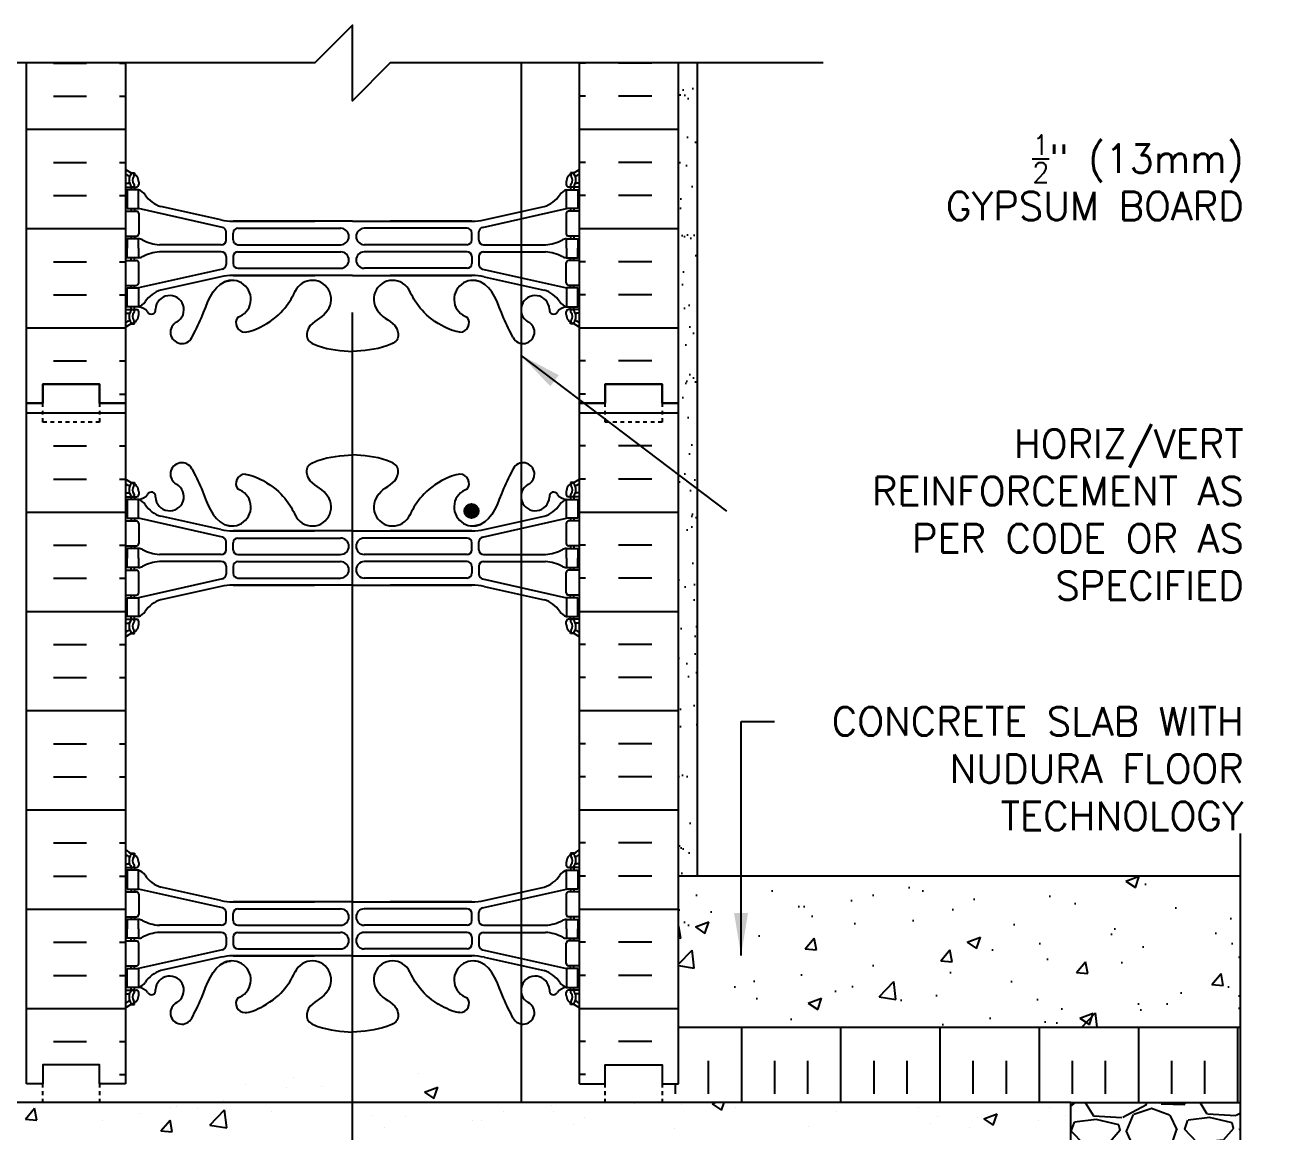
# Model space of a CAD drawing. Header units: inches. Extents: x -50.4 to 3.7, y 129.4 to 182.3.
# Drawn here: x -29.45 to 3.68, y 152.99 to 182.27 of the extents above; entities that cross this region are included whole.
import ezdxf

# ---------------------------------------------------------------- set-up
doc = ezdxf.new("R2010")
doc.units = ezdxf.units.IN
doc.header["$LTSCALE"] = 0.5
doc.header["$MEASUREMENT"] = 0
doc.linetypes.add('DASHED2', pattern=[0.375, 0.25, -0.125])
for name, color, linetype in [('HATCH', 12, 'Continuous'), ('line25', 2, 'Continuous'), ('LINE3', 3, 'Continuous'), ('LINE50', 5, 'Continuous'), ('LINE9', 9, 'Continuous'), ('TEXT', 4, 'Continuous'), ('Web_Edge', 9, 'Continuous')]:
    doc.layers.add(name, color=color, linetype=linetype)
doc.styles.add('DIM', font='romans.shx', dxfattribs={"width": 0.7})
doc.styles.add('ROMANS', font='romans')
doc.dimstyles.new('ext', dxfattribs={"dimscale": 12, "dimtxt": 0.09375, "dimasz": 0.09375, "dimexe": 0.09375, "dimexo": 0.0625, "dimgap": 0.0625, "dimtad": 0, "dimjust": 1, "dimdec": 1, "dimzin": 3, "dimdsep": 46, "dimlunit": 4, "dimtxsty": 'DIM', "dimcen": 0.09, "dimdle": 0.09375, "dimclrt": 4, "dimadec": 0, "dimazin": 0, "dimtfac": 1, "dimtdec": 1, "dimtmove": 2, "dimatfit": 3, "dimfxl": 1, "dimfrac": 2, "dimtolj": 1, "dimtzin": 0, "dimarcsym": 0})
doc.dimstyles.new('ext_12', dxfattribs={"dimscale": 12, "dimtxt": 0.09375, "dimasz": 0.09375, "dimexe": 0.09375, "dimexo": 0.0625, "dimgap": 0.0625, "dimtad": 1, "dimdec": 1, "dimzin": 3, "dimdsep": 46, "dimlunit": 4, "dimtxsty": 'DIM', "dimcen": 0.09, "dimdle": 0.09375, "dimclrt": 4, "dimadec": 0, "dimazin": 0, "dimtfac": 1, "dimtdec": 1, "dimtmove": 2, "dimatfit": 3, "dimfxl": 1, "dimfrac": 2, "dimtolj": 1, "dimtzin": 0, "dimarcsym": 0})

# ---------------------------------------------------------------- blocks, each defined once
blk = doc.blocks.new('12-inch Hinge Pin Web')
at = {"layer": 'Web_Edge'}
for p, q in [((349.969, 208.905), (350.059, 208.905)), ((350.059, 208.905), (350.059, 208.863)), ((361.677, 208.905), (361.587, 208.905)), ((361.587, 208.905), (361.587, 208.863)), ((349.823, 208.626), (349.901, 208.626)), ((349.823, 208.526), (350.107, 208.526)), ((349.969, 208.526), (349.969, 208.456)), ((350.059, 208.526), (350.059, 208.456)), ((350.169, 208.656), (350.169, 208.588)), ((361.477, 208.656), (361.477, 208.588)), ((361.823, 208.526), (361.54, 208.526)), ((361.587, 208.526), (361.587, 208.456)), ((361.677, 208.526), (361.677, 208.456)), ((361.823, 208.626), (361.746, 208.626)), ((349.823, 207.886), (350.107, 207.886)), ((349.969, 207.956), (349.969, 207.886)), ((350.059, 207.956), (350.059, 207.886)), ((352.382, 207.459), (350.164, 207.956)), ((350.169, 207.823), (350.169, 207.288)), ((352.339, 207.658), (350.758, 208.011)), ((359.265, 207.459), (361.482, 207.956)), ((359.308, 207.658), (360.889, 208.011)), ((361.477, 207.823), (361.477, 207.288)), ((361.823, 207.886), (361.54, 207.886)), ((361.587, 207.956), (361.587, 207.886)), ((361.677, 207.956), (361.677, 207.886)), ((352.666, 207.622), (354.823, 207.622)), ((355.823, 207.622), (352.666, 207.622)), ((352.792, 207.435), (355.511, 207.435)), ((355.823, 207.622), (358.981, 207.622)), ((358.855, 207.435), (356.135, 207.435)), ((358.981, 207.622), (356.823, 207.622)), ((349.823, 207.226), (350.107, 207.226)), ((349.969, 207.226), (349.969, 207.156)), ((350.059, 207.226), (350.059, 207.156)), ((352.48, 207.125), (352.48, 207.337)), ((352.667, 207.126), (352.667, 207.31)), ((358.98, 207.126), (358.98, 207.31)), ((359.167, 207.125), (359.167, 207.337)), ((361.823, 207.226), (361.54, 207.226)), ((361.587, 207.226), (361.587, 207.156)), ((361.677, 207.226), (361.677, 207.156)), ((352.355, 207), (350.717, 207)), ((352.355, 206.812), (350.717, 206.812)), ((352.792, 207.001), (355.511, 207.001)), ((352.792, 206.811), (355.511, 206.811)), ((358.855, 207.001), (356.135, 207.001)), ((358.855, 206.811), (356.135, 206.811)), ((359.292, 207), (360.93, 207)), ((359.292, 206.812), (360.93, 206.812)), ((349.823, 206.586), (350.107, 206.586)), ((349.969, 206.586), (349.969, 206.656)), ((350.059, 206.586), (350.059, 206.656)), ((350.169, 205.988), (350.169, 206.523)), ((352.48, 206.687), (352.48, 206.475)), ((352.667, 206.686), (352.667, 206.502)), ((358.98, 206.686), (358.98, 206.502)), ((359.167, 206.687), (359.167, 206.475)), ((361.477, 205.988), (361.477, 206.523)), ((361.823, 206.586), (361.54, 206.586)), ((361.587, 206.586), (361.587, 206.656)), ((361.677, 206.586), (361.677, 206.656)), ((352.382, 206.353), (350.164, 205.856)), ((352.339, 206.154), (350.758, 205.801)), ((352.666, 206.19), (354.823, 206.19)), ((355.823, 206.19), (352.666, 206.19)), ((352.792, 206.377), (355.511, 206.377)), ((355.823, 206.19), (358.981, 206.19)), ((358.855, 206.377), (356.135, 206.377)), ((358.981, 206.19), (356.823, 206.19)), ((359.265, 206.353), (361.482, 205.856)), ((359.308, 206.154), (360.889, 205.801)), ((349.823, 205.926), (350.107, 205.926)), ((349.969, 205.856), (349.969, 205.926)), ((350.059, 205.856), (350.059, 205.926)), ((361.823, 205.926), (361.54, 205.926)), ((361.587, 205.856), (361.587, 205.926)), ((361.677, 205.856), (361.677, 205.926)), ((349.823, 205.286), (350.107, 205.286)), ((349.823, 205.186), (349.901, 205.186)), ((349.969, 205.286), (349.969, 205.356)), ((350.059, 205.286), (350.059, 205.356)), ((350.169, 205.156), (350.169, 205.223)), ((361.477, 205.156), (361.477, 205.223)), ((361.823, 205.286), (361.54, 205.286)), ((361.587, 205.286), (361.587, 205.356)), ((361.677, 205.286), (361.677, 205.356)), ((361.823, 205.186), (361.746, 205.186)), ((349.969, 204.907), (350.059, 204.907)), ((350.059, 204.907), (350.059, 204.949)), ((361.587, 204.907), (361.587, 204.949)), ((361.677, 204.907), (361.587, 204.907)), ((349.969, 199.097), (350.059, 199.097)), ((350.059, 199.097), (350.059, 199.055)), ((350.169, 198.848), (350.169, 198.781)), ((361.477, 198.848), (361.477, 198.781)), ((361.677, 199.097), (361.587, 199.097)), ((361.587, 199.097), (361.587, 199.055)), ((349.823, 198.818), (349.901, 198.818)), ((349.823, 198.718), (350.107, 198.718)), ((349.969, 198.718), (349.969, 198.648)), ((350.059, 198.718), (350.059, 198.648)), ((361.823, 198.718), (361.54, 198.718)), ((361.587, 198.718), (361.587, 198.648)), ((361.677, 198.718), (361.677, 198.648)), ((361.823, 198.818), (361.746, 198.818)), ((352.339, 197.85), (350.758, 198.203)), ((359.308, 197.85), (360.889, 198.203)), ((349.823, 198.078), (350.107, 198.078)), ((349.969, 198.148), (349.969, 198.078)), ((350.059, 198.148), (350.059, 198.078)), ((352.382, 197.652), (350.164, 198.148)), ((350.169, 198.016), (350.169, 197.481)), ((359.265, 197.652), (361.482, 198.148)), ((361.477, 198.016), (361.477, 197.481)), ((361.823, 198.078), (361.54, 198.078)), ((361.587, 198.148), (361.587, 198.078)), ((361.677, 198.148), (361.677, 198.078)), ((352.48, 197.317), (352.48, 197.53)), ((352.666, 197.814), (354.823, 197.814)), ((355.823, 197.814), (352.666, 197.814)), ((352.667, 197.318), (352.667, 197.502)), ((352.792, 197.627), (355.511, 197.627)), ((355.823, 197.814), (358.981, 197.814)), ((358.855, 197.627), (356.135, 197.627)), ((358.981, 197.814), (356.823, 197.814)), ((358.98, 197.318), (358.98, 197.502)), ((359.167, 197.317), (359.167, 197.53)), ((349.823, 197.418), (350.107, 197.418)), ((349.969, 197.418), (349.969, 197.348)), ((350.059, 197.418), (350.059, 197.348)), ((352.355, 197.192), (350.717, 197.192)), ((352.792, 197.193), (355.511, 197.193)), ((358.855, 197.193), (356.135, 197.193)), ((359.292, 197.192), (360.93, 197.192)), ((361.823, 197.418), (361.54, 197.418)), ((361.587, 197.418), (361.587, 197.348)), ((361.677, 197.418), (361.677, 197.348)), ((349.969, 196.778), (349.969, 196.848)), ((350.059, 196.778), (350.059, 196.848)), ((352.355, 197.004), (350.717, 197.004)), ((352.48, 196.879), (352.48, 196.667)), ((352.667, 196.878), (352.667, 196.694)), ((352.792, 197.003), (355.511, 197.003)), ((358.855, 197.003), (356.135, 197.003)), ((358.98, 196.878), (358.98, 196.694)), ((359.167, 196.879), (359.167, 196.667)), ((359.292, 197.004), (360.93, 197.004)), ((361.587, 196.778), (361.587, 196.848)), ((361.677, 196.778), (361.677, 196.848)), ((349.823, 196.778), (350.107, 196.778)), ((352.382, 196.545), (350.164, 196.048)), ((350.169, 196.181), (350.169, 196.716)), ((352.792, 196.569), (355.511, 196.569)), ((358.855, 196.569), (356.135, 196.569)), ((359.265, 196.545), (361.482, 196.048)), ((361.477, 196.181), (361.477, 196.716)), ((361.823, 196.778), (361.54, 196.778)), ((352.339, 196.347), (350.758, 195.994)), ((352.666, 196.383), (354.823, 196.383)), ((355.823, 196.383), (352.666, 196.383)), ((355.823, 196.383), (358.981, 196.383)), ((358.981, 196.383), (356.823, 196.383)), ((359.308, 196.347), (360.889, 195.994)), ((349.823, 196.118), (350.107, 196.118)), ((349.969, 196.048), (349.969, 196.118)), ((350.059, 196.048), (350.059, 196.118)), ((361.823, 196.118), (361.54, 196.118)), ((361.587, 196.048), (361.587, 196.118)), ((361.677, 196.048), (361.677, 196.118)), ((349.969, 195.478), (349.969, 195.548)), ((350.059, 195.478), (350.059, 195.548)), ((361.587, 195.478), (361.587, 195.548)), ((361.677, 195.478), (361.677, 195.548)), ((349.823, 195.478), (350.107, 195.478)), ((349.823, 195.378), (349.901, 195.378)), ((350.169, 195.348), (350.169, 195.416)), ((361.477, 195.348), (361.477, 195.416)), ((361.823, 195.478), (361.54, 195.478)), ((361.823, 195.378), (361.746, 195.378)), ((349.969, 195.099), (350.059, 195.099)), ((350.059, 195.099), (350.059, 195.141)), ((361.587, 195.099), (361.587, 195.141)), ((361.677, 195.099), (361.587, 195.099))]:
    blk.add_line(p, q, dxfattribs=at)
for points in [[(349.864, 207.956), (350.164, 207.956), (350.164, 208.456), (349.864, 208.456)], [(361.782, 207.956), (361.482, 207.956), (361.482, 208.456), (361.782, 208.456)], [(349.864, 205.856), (350.164, 205.856), (350.164, 205.356), (349.864, 205.356)], [(361.782, 205.856), (361.482, 205.856), (361.482, 205.356), (361.782, 205.356)], [(349.864, 198.148), (350.164, 198.148), (350.164, 198.648), (349.864, 198.648)], [(361.782, 198.148), (361.482, 198.148), (361.482, 198.648), (361.782, 198.648)], [(349.864, 196.048), (350.164, 196.048), (350.164, 195.548), (349.864, 195.548)], [(361.782, 196.048), (361.482, 196.048), (361.482, 195.548), (361.782, 195.548)]]:
    blk.add_lwpolyline(points, close=True, dxfattribs=at)
for points in [[(350.164, 206.906), (350.164, 207.156), (349.864, 207.156), (349.864, 206.906)], [(361.482, 206.906), (361.482, 207.156), (361.782, 207.156), (361.782, 206.906)], [(350.164, 206.906), (350.164, 206.656), (349.864, 206.656), (349.864, 206.906)], [(361.482, 206.906), (361.482, 206.656), (361.782, 206.656), (361.782, 206.906)], [(350.164, 197.098), (350.164, 197.348), (349.864, 197.348), (349.864, 197.098)], [(361.482, 197.098), (361.482, 197.348), (361.782, 197.348), (361.782, 197.098)], [(350.164, 197.098), (350.164, 196.848), (349.864, 196.848), (349.864, 197.098)], [(361.482, 197.098), (361.482, 196.848), (361.782, 196.848), (361.782, 197.098)]]:
    blk.add_lwpolyline(points, dxfattribs=at)
for centre, radius, start, end in [((351.309, 209.126), 0.3, 27.597, 243.9425), ((360.337, 209.126), 0.3, 296.0575, 152.403), ((352.982, 208.879), 0.242, 90, 218.2327), ((358.665, 208.879), 0.242, 321.7673, 90), ((350.169, 209.363), 0.5, 226.2109, 250.5288), ((350.169, 209.363), 0.6, 234.7832, 245.0748), ((350.163, 208.71), 0.25, 140.1145, 222.4609), ((349.907, 208.8), 0.021, 343.464, 63.9957), ((350.005, 208.841), 0.045, 321.448, 139.1879), ((349.919, 208.656), 0.25, 0, 70.5288), ((350.163, 208.71), 0.16, 140.0001, 222.4609), ((350.989, 208.532), 0.375, 182.9237, 59.8675), ((360.657, 208.532), 0.375, 120.1325, 357.0763), ((361.727, 208.656), 0.25, 109.4712, 180), ((361.641, 208.841), 0.045, 40.8121, 218.552), ((361.484, 208.71), 0.16, 317.5391, 39.9999), ((361.477, 209.363), 0.5, 289.4712, 313.7891), ((361.484, 208.71), 0.25, 317.5391, 39.8855), ((361.74, 208.8), 0.021, 116.0043, 196.536), ((361.477, 209.363), 0.6, 294.9252, 305.2168), ((349.902, 208.646), 0.0196, 269.4032, 15.4901), ((350.012, 208.572), 0.045, 222.4609, 42.4609), ((350.107, 208.588), 0.0625, 270, 0), ((350.127, 208.805), 0.352, 276.1291, 321.5331), ((350.042, 208.113), 0.364, 34.9775, 70.3387), ((350.504, 208.537), 0.113, 347.8156, 154.0569), ((352.636, 208.254), 0.5, 246.2139, 71.7937), ((354.761, 208.254), 0.5, 204.819, 44.1875), ((356.886, 208.254), 0.5, 135.8125, 335.181), ((359.011, 208.254), 0.5, 108.2063, 293.7861), ((361.143, 208.537), 0.113, 25.9431, 192.1844), ((361.52, 208.805), 0.352, 218.4669, 263.8709), ((361.605, 208.113), 0.364, 109.6613, 145.0225), ((361.54, 208.588), 0.0625, 180, 270), ((361.635, 208.572), 0.045, 137.5391, 317.5391), ((361.745, 208.646), 0.0196, 164.5099, 270.5968), ((350.965, 208.725), 0.743, 212.7919, 253.8107), ((360.682, 208.725), 0.743, 286.1893, 327.2081), ((350.107, 207.823), 0.0625, 0, 90), ((361.54, 207.823), 0.0625, 90, 180), ((352.666, 209.122), 1.5, 257.4135, 270), ((352.355, 207.337), 0.125, 0, 77.3767), ((352.792, 207.31), 0.125, 90, 180), ((355.511, 207.218), 0.217, 270, 90), ((356.135, 207.218), 0.217, 90, 270), ((358.855, 207.31), 0.125, 0, 90), ((358.981, 209.122), 1.5, 270, 282.5865), ((359.292, 207.337), 0.125, 102.6233, 180), ((350.107, 207.288), 0.0625, 270, 0), ((350.16, 206.937), 0.219, 60.4937, 88.92), ((350.806, 208.167), 1.17, 242.6365, 265.6505), ((352.355, 207.125), 0.125, 270, 0), ((352.792, 207.126), 0.125, 180, 270), ((358.855, 207.126), 0.125, 270, 360), ((359.292, 207.125), 0.125, 180, 270), ((360.841, 208.167), 1.17, 274.3495, 297.3635), ((361.487, 206.937), 0.219, 91.08, 119.5063), ((361.54, 207.288), 0.0625, 180, 270), ((350.806, 205.645), 1.17, 94.3495, 117.3635), ((352.355, 206.687), 0.125, 0, 90), ((352.792, 206.686), 0.125, 90, 180), ((355.511, 206.594), 0.217, 270, 90), ((356.135, 206.594), 0.217, 90, 270), ((358.855, 206.686), 0.125, 0, 90), ((359.292, 206.687), 0.125, 90, 180), ((360.841, 205.645), 1.17, 62.6365, 85.6505), ((350.107, 206.523), 0.0625, 0, 90), ((350.16, 206.875), 0.219, 271.08, 299.5063), ((352.355, 206.475), 0.125, 282.6233, 0), ((352.792, 206.502), 0.125, 180, 270), ((358.855, 206.502), 0.125, 270, 0), ((359.292, 206.475), 0.125, 180, 257.3767), ((361.487, 206.875), 0.219, 240.4937, 268.92), ((361.54, 206.523), 0.0625, 90, 180), ((352.666, 204.69), 1.5, 90, 102.5865), ((358.981, 204.69), 1.5, 77.4135, 90), ((350.107, 205.988), 0.0625, 270, 0), ((350.965, 205.087), 0.743, 106.1893, 147.2081), ((360.682, 205.087), 0.743, 32.7919, 73.8107), ((361.54, 205.988), 0.0625, 180, 270), ((350.042, 205.699), 0.364, 289.6613, 325.0225), ((361.605, 205.699), 0.364, 214.9775, 250.3387), ((349.902, 205.166), 0.0196, 344.5099, 90.5968), ((350.163, 205.101), 0.25, 137.5391, 219.8855), ((350.012, 205.24), 0.045, 317.5391, 137.5391), ((350.163, 205.101), 0.16, 137.5391, 219.9999), ((349.919, 205.156), 0.25, 289.4712, 360), ((350.107, 205.223), 0.0625, 360, 90), ((361.54, 205.223), 0.0625, 90, 180), ((361.727, 205.156), 0.25, 180, 250.5288), ((361.635, 205.24), 0.045, 42.4609, 222.4609), ((361.484, 205.101), 0.16, 320.0001, 42.4609), ((361.484, 205.101), 0.25, 320.1145, 42.4609), ((361.745, 205.166), 0.0196, 89.4032, 195.4901), ((350.169, 204.449), 0.6, 114.9252, 125.2168), ((350.169, 204.449), 0.5, 109.4712, 133.7891), ((349.907, 205.012), 0.021, 296.0043, 16.536), ((350.005, 204.97), 0.045, 220.8121, 38.552), ((361.641, 204.97), 0.045, 141.448, 319.1879), ((361.477, 204.449), 0.5, 46.2109, 70.5288), ((361.74, 205.012), 0.021, 163.464, 243.9957), ((361.477, 204.449), 0.6, 54.7832, 65.0748), ((350.169, 199.555), 0.5, 226.2109, 250.5288), ((361.477, 199.555), 0.5, 289.4712, 313.7891), ((350.169, 199.555), 0.6, 234.7832, 245.0748), ((349.902, 198.838), 0.0196, 269.4032, 15.4901), ((350.163, 198.903), 0.25, 140.1145, 222.4609), ((349.907, 198.992), 0.021, 343.464, 63.9957), ((350.005, 199.034), 0.045, 321.448, 139.1879), ((349.919, 198.848), 0.25, 0, 70.5288), ((350.163, 198.903), 0.16, 140.0001, 222.4609), ((361.727, 198.848), 0.25, 109.4712, 180), ((361.641, 199.034), 0.045, 40.8121, 218.552), ((361.484, 198.903), 0.16, 317.5391, 39.9999), ((361.484, 198.903), 0.25, 317.5391, 39.8855), ((361.74, 198.992), 0.021, 116.0043, 196.536), ((361.745, 198.838), 0.0196, 164.5099, 270.5968), ((361.477, 199.555), 0.6, 294.9252, 305.2168), ((350.012, 198.764), 0.045, 222.4609, 42.4609), ((350.107, 198.781), 0.0625, 270, 0), ((350.042, 198.306), 0.364, 34.9775, 70.3387), ((350.965, 198.917), 0.743, 212.7919, 253.8107), ((360.682, 198.917), 0.743, 286.1893, 327.2081), ((361.605, 198.306), 0.364, 109.6613, 145.0225), ((361.54, 198.781), 0.0625, 180, 270), ((361.635, 198.764), 0.045, 137.5391, 317.5391), ((350.107, 198.016), 0.0625, 0, 90), ((352.666, 199.314), 1.5, 257.4135, 270), ((358.981, 199.314), 1.5, 270, 282.5865), ((361.54, 198.016), 0.0625, 90, 180), ((352.355, 197.53), 0.125, 0, 77.3767), ((352.792, 197.502), 0.125, 90, 180), ((355.511, 197.41), 0.217, 270, 90), ((356.135, 197.41), 0.217, 90, 270), ((358.855, 197.502), 0.125, 0, 90), ((359.292, 197.53), 0.125, 102.6233, 180), ((350.107, 197.481), 0.0625, 270, 0), ((350.16, 197.13), 0.219, 60.4937, 88.92), ((350.806, 198.359), 1.17, 242.6365, 265.6505), ((352.355, 197.317), 0.125, 270, 0), ((352.792, 197.318), 0.125, 180, 270), ((358.855, 197.318), 0.125, 270, 360), ((359.292, 197.317), 0.125, 180, 270), ((360.841, 198.359), 1.17, 274.3495, 297.3635), ((361.487, 197.13), 0.219, 91.08, 119.5063), ((361.54, 197.481), 0.0625, 180, 270), ((350.16, 197.067), 0.219, 271.08, 299.5063), ((350.806, 195.837), 1.17, 94.3495, 117.3635), ((352.355, 196.879), 0.125, 0, 90), ((352.792, 196.878), 0.125, 90, 180), ((355.511, 196.786), 0.217, 270, 90), ((356.135, 196.786), 0.217, 90, 270), ((358.855, 196.878), 0.125, 0, 90), ((359.292, 196.879), 0.125, 90, 180), ((360.841, 195.837), 1.17, 62.6365, 85.6505), ((361.487, 197.067), 0.219, 240.4937, 268.92), ((350.107, 196.716), 0.0625, 0, 90), ((352.355, 196.667), 0.125, 282.6233, 0), ((352.792, 196.694), 0.125, 180, 270), ((358.855, 196.694), 0.125, 270, 0), ((359.292, 196.667), 0.125, 180, 257.3767), ((361.54, 196.716), 0.0625, 90, 180), ((350.107, 196.181), 0.0625, 270, 0), ((352.666, 194.883), 1.5, 90, 102.5865), ((352.636, 195.75), 0.5, 288.2063, 113.7861), ((354.761, 195.75), 0.5, 315.8125, 155.181), ((356.886, 195.75), 0.5, 24.819, 224.1875), ((359.011, 195.75), 0.5, 66.2139, 251.7937), ((358.981, 194.883), 1.5, 77.4135, 90), ((361.54, 196.181), 0.0625, 180, 270), ((350.965, 195.28), 0.743, 106.1893, 147.2081), ((350.989, 195.472), 0.375, 300.1325, 177.0763), ((360.657, 195.472), 0.375, 2.9237, 239.8675), ((360.682, 195.28), 0.743, 32.7919, 73.8107), ((350.042, 195.891), 0.364, 289.6613, 325.0225), ((350.127, 195.199), 0.352, 38.4669, 83.8709), ((361.52, 195.199), 0.352, 96.1291, 141.5331), ((361.605, 195.891), 0.364, 214.9775, 250.3387), ((350.169, 194.641), 0.6, 114.9252, 125.2168), ((349.902, 195.359), 0.0196, 344.5099, 90.5968), ((350.163, 195.294), 0.25, 137.5391, 219.8855), ((349.907, 195.204), 0.021, 296.0043, 16.536), ((350.005, 195.163), 0.045, 220.8121, 38.552), ((350.012, 195.432), 0.045, 317.5391, 137.5391), ((350.163, 195.294), 0.16, 137.5391, 219.9999), ((349.919, 195.348), 0.25, 289.4712, 360), ((350.107, 195.416), 0.0625, 360, 90), ((350.504, 195.467), 0.113, 205.9431, 12.1844), ((352.982, 195.125), 0.242, 141.7673, 270), ((358.665, 195.125), 0.242, 270, 38.2327), ((361.143, 195.467), 0.113, 167.8156, 334.0569), ((361.54, 195.416), 0.0625, 90, 180), ((361.727, 195.348), 0.25, 180, 250.5288), ((361.635, 195.432), 0.045, 42.4609, 222.4609), ((361.641, 195.163), 0.045, 141.448, 319.1879), ((361.484, 195.294), 0.16, 320.0001, 42.4609), ((361.484, 195.294), 0.25, 320.1145, 42.4609), ((361.74, 195.204), 0.021, 163.464, 243.9957), ((361.745, 195.359), 0.0196, 89.4032, 195.4901), ((361.477, 194.641), 0.6, 54.7832, 65.0748), ((350.169, 194.641), 0.5, 109.4712, 133.7891), ((351.309, 194.878), 0.3, 116.0575, 332.403), ((360.337, 194.878), 0.3, 207.597, 63.9425), ((361.477, 194.641), 0.5, 46.2109, 70.5288)]:
    blk.add_arc(centre, radius, start, end, dxfattribs=at)
for points, knots in [([(355.119, 208.603), (355.012, 208.766), (354.652, 208.856), (354.575, 209.352), (355.123, 209.588), (355.527, 209.616), (355.823, 209.637)], [0.229407, 0.229407, 0.229407, 0.229407, 0.844432, 1.128849, 1.464331, 2.389004, 2.389004, 2.389004, 2.389004]), ([(356.527, 208.603), (356.635, 208.766), (356.995, 208.856), (357.072, 209.352), (356.524, 209.588), (356.12, 209.616), (355.823, 209.637)], [0.229407, 0.229407, 0.229407, 0.229407, 0.844432, 1.128849, 1.464331, 2.389004, 2.389004, 2.389004, 2.389004]), ([(351.575, 209.265), (351.661, 209.098), (351.914, 208.608), (352.128, 207.859), (352.538, 207.764), (352.595, 207.756)], [0, 0, 0, 0, 0.579211, 1.703896, 1.875321, 1.875321, 1.875321, 1.875321]), ([(352.982, 209.121), (353.103, 209.123), (353.937, 208.766), (354.176, 208.309), (354.317, 208.026)], [0.038125, 0.038125, 0.038125, 0.038125, 0.320663, 1.258119, 1.258119, 1.258119, 1.258119]), ([(358.665, 209.121), (358.544, 209.123), (357.71, 208.766), (357.471, 208.309), (357.33, 208.026)], [0.038125, 0.038125, 0.038125, 0.038125, 0.320663, 1.258119, 1.258119, 1.258119, 1.258119]), ([(360.072, 209.265), (359.986, 209.098), (359.733, 208.608), (359.519, 207.859), (359.109, 207.764), (359.052, 207.756)], [0, 0, 0, 0, 0.579211, 1.703896, 1.875321, 1.875321, 1.875321, 1.875321]), ([(351.575, 194.739), (351.661, 194.906), (351.914, 195.396), (352.128, 196.145), (352.538, 196.24), (352.595, 196.248)], [0, 0, 0, 0, 0.579211, 1.703896, 1.875321, 1.875321, 1.875321, 1.875321]), ([(360.072, 194.739), (359.986, 194.906), (359.733, 195.396), (359.519, 196.145), (359.109, 196.24), (359.052, 196.248)], [0, 0, 0, 0, 0.579211, 1.703896, 1.875321, 1.875321, 1.875321, 1.875321]), ([(352.982, 194.883), (353.103, 194.881), (353.937, 195.239), (354.176, 195.695), (354.317, 195.979)], [0.038125, 0.038125, 0.038125, 0.038125, 0.320663, 1.258119, 1.258119, 1.258119, 1.258119]), ([(358.665, 194.883), (358.544, 194.881), (357.71, 195.239), (357.471, 195.695), (357.33, 195.979)], [0.038125, 0.038125, 0.038125, 0.038125, 0.320663, 1.258119, 1.258119, 1.258119, 1.258119]), ([(355.119, 195.401), (355.012, 195.238), (354.652, 195.148), (354.575, 194.652), (355.123, 194.416), (355.527, 194.388), (355.823, 194.367)], [0.229407, 0.229407, 0.229407, 0.229407, 0.844432, 1.128849, 1.464331, 2.389004, 2.389004, 2.389004, 2.389004]), ([(356.527, 195.401), (356.635, 195.238), (356.995, 195.148), (357.072, 194.652), (356.524, 194.416), (356.12, 194.388), (355.823, 194.367)], [0.229407, 0.229407, 0.229407, 0.229407, 0.844432, 1.128849, 1.464331, 2.389004, 2.389004, 2.389004, 2.389004])]:
    blk.add_open_spline(points, degree=3, knots=knots, dxfattribs=at)
for points in [[(352.667, 207.131), (352.667, 207.305)], [(358.98, 207.131), (358.98, 207.305)], [(352.667, 206.681), (352.667, 206.507)], [(358.98, 206.681), (358.98, 206.507)], [(352.667, 197.323), (352.667, 197.497)], [(358.98, 197.323), (358.98, 197.497)], [(352.667, 196.873), (352.667, 196.699)], [(358.98, 196.873), (358.98, 196.699)]]:
    blk.add_open_spline(points, degree=1, dxfattribs=at)

msp = doc.modelspace()

# ---------------------------------------------------------------- hatches: boundary and pattern name
at = {"layer": 'HATCH'}
h = msp.add_hatch(dxfattribs=at)
h.set_pattern_fill('INSUL', color=256, scale=7, style=0)
h.set_pattern_definition([(0, (-2952.9537, -224.7406), (0, 2.625), []), (0, (-2952.9537, -223.8656), (0, 2.625), [0.875, -0.875]), (0, (-2952.9537, -222.9906), (0, 2.625), [0.875, -0.875])])
h.paths.add_polyline_path([(-26.792, 181.269), (-29.417, 181.269), (-29.417, 172.269), (-28.98, 172.269), (-28.98, 172.769), (-27.48, 172.769), (-27.48, 172.269), (-26.792, 172.269)])
h = msp.add_hatch(dxfattribs=at)
h.set_pattern_fill('INSUL', color=256, scale=7, style=0)
h.set_pattern_definition([(180, (2911.3694, -224.7406), (0, 2.625), []), (180, (2911.3694, -223.8656), (0, 2.625), [0.875, -0.875]), (180, (2911.3694, -222.9906), (0, 2.625), [0.875, -0.875])])
h.paths.add_polyline_path([(-12.167, 181.269), (-14.792, 181.269), (-14.792, 172.269), (-14.105, 172.269), (-14.105, 172.769), (-12.605, 172.769), (-12.605, 172.269), (-12.167, 172.269)])
h = msp.add_hatch(dxfattribs=at)
h.set_pattern_fill('AR-SAND', color=256, scale=0.5, style=0)
h.set_pattern_definition([(37.5, (-19.79216, 171.7689), (-0.031497, 0.96341), [0, -0.76, 0, -0.85, 0, -0.8125]), (7.5, (-19.7922, 171.7689), (0.88489, 1.41107), [0, -0.41, 0, -0.685, 0, -0.2625]), (327.5, (-20.4072, 171.7689), (1.55707, 0.00283), [0, -0.25, 0, -0.9, 0, -1.175]), (317.5, (-20.4072, 171.7689), (1.50306, 0.43884), [0, -0.125, 0, -0.59, 0, -0.675])])
h.paths.add_polyline_path([(-11.667, 173.197), (-12.167, 173.197), (-12.167, 171.769), (-12.167, 168.732), (-11.667, 168.732)])
h.paths.add_polyline_path([(-11.667, 180.769), (-12.167, 180.769), (-12.167, 173.197), (-11.667, 173.197)])
h.paths.add_polyline_path([(-12.167, 158.769), (-11.667, 158.769), (-11.667, 168.732), (-12.167, 168.732)])
h = msp.add_hatch(dxfattribs=at)
h.set_pattern_fill('INSUL', color=256, scale=7, style=0)
h.set_pattern_definition([(0, (-2952.9537, -242.7406), (0, 2.625), []), (0, (-2952.9537, -241.8656), (0, 2.625), [0.875, -0.875]), (0, (-2952.9537, -240.9906), (0, 2.625), [0.875, -0.875])])
h.paths.add_polyline_path([(-29.417, 154.269), (-28.98, 154.269), (-28.98, 154.769), (-27.48, 154.769), (-27.48, 154.269), (-26.792, 154.269), (-26.792, 172.269), (-27.48, 172.269), (-27.48, 172.769), (-28.98, 172.769), (-28.98, 172.269), (-29.417, 172.269)])
h = msp.add_hatch(dxfattribs=at)
h.set_pattern_fill('INSUL', color=256, scale=7, style=0)
h.set_pattern_definition([(180, (2911.3694, -242.7406), (0, 2.625), []), (180, (2911.3694, -241.8656), (0, 2.625), [0.875, -0.875]), (180, (2911.3694, -240.9906), (0, 2.625), [0.875, -0.875])])
h.paths.add_polyline_path([(-12.167, 154.269), (-12.605, 154.269), (-12.605, 154.769), (-14.105, 154.769), (-14.105, 154.269), (-14.792, 154.269), (-14.792, 172.269), (-14.105, 172.269), (-14.105, 172.769), (-12.605, 172.769), (-12.605, 172.269), (-12.167, 172.269)])
h = msp.add_hatch(dxfattribs=at)
h.set_pattern_fill('AR-CONC', color=256, scale=0.5, style=0)
h.set_pattern_definition([(50, (-11.043, -78.7908), (3.5863, -0.31376), [0.375, -4.125]), (355, (-11.043, -78.7908), (-0.693757, 3.76096), [0.3, -3.3]), (100.4514, (-10.7442, -78.817), (2.892547, 3.4472), [0.3187, -3.50571]), (46.1842, (-11.043, -77.7908), (5.336205, -0.827595), [0.5625, -6.1875]), (96.6356, (-10.5984, -77.8597), (4.67331, 4.87059), [0.47805, -5.25856]), (351.1842, (-11.043, -77.791), (4.67331, 4.87059), [0.45, -4.95]), (21, (-10.543, -78.0408), (2.984535, -2.013094), [0.375, -4.125]), (326, (-10.543, -78.0408), (1.216577, 3.62575), [0.3, -3.3]), (71.4514, (-10.2944, -78.2085), (4.201113, 1.61265), [0.3187, -3.50571]), (37.5, (-11.0431, -78.7908), (0.060799, 1.664469), [0, -3.26, 0, -3.35, 0, -3.3125]), (7.5, (-11.043, -78.7908), (1.315348, 1.972059), [0, -1.91, 0, -3.185, 0, -1.2625]), (327.5, (-12.1581, -78.7908), (2.669112, -0.112774), [0, -1.25, 0, -3.9, 0, -5.175]), (317.5, (-12.658, -78.7908), (2.91593, 0.500525), [0, -1.625, 0, -2.59, 0, -3.675])])
h.paths.add_polyline_path([(2.684, 155.769), (2.684, 159.769), (-12.167, 159.769), (-12.167, 155.769)])
h = msp.add_hatch(dxfattribs=at)
h.set_pattern_fill('INSUL', color=256, scale=7, angle=90, style=0)
h.paths.add_polyline_path([(-1.792, 153.769), (2.684, 153.769), (2.684, 155.769), (-12.167, 155.769), (-12.167, 154.269), (-12.605, 154.269), (-12.605, 153.769)])
h = msp.add_hatch(dxfattribs=at)
h.set_pattern_fill('GRAVEL', color=256, scale=3, angle=1, style=0)
h.set_pattern_definition([(229.0128, (2.10731, 3.03724), (-23.52512434, -27.41474946), [0.40361, -39.957264]), (185.9697, (1.84259, 2.73257), (35.94216342, 3.6278037), [0.692604, -68.567775]), (133.5104, (1.15374, 2.66054), (30.57133288, -32.47142825), [0.488364, -48.348096]), (268.2737, (-0.00299, 1.89024), (1.95238674, 60.0432196), [0.630714, -62.440674]), (293.8337, (-0.02199, 1.25981), (-15.62603158, 35.73271965), [0.618465, -61.22812]), (358.2737, (0.22792, 0.69408), (-60.0432196, 1.95238674), [0.630714, -62.440674]), (38.6942, (0.85835, 0.67508), (-38.470510454, -30.67604631), [0.834087, -82.574547]), (73.2553, (1.50935, 1.19652), (19.84497525, 66.356437674), [0.787464, -77.958963]), (122.4296, (1.73622, 1.9506), (-24.67701297, 38.57518704), [0.63285, -62.65222]), (176.2364, (1.39685, 2.48476), (33.04733355, -2.42358823), [0.722496, -35.40229]), (223.3974, (0.67591, 2.53218), (-35.41861008, -33.623237206), [0.934344, -92.500125]), (139.8141, (2.96708, 1.91207), (-21.3109536, 17.63074976), [0.318903, -31.57153]), (172.4692, (2.72345, 2.11785), (39.09876982, -5.31846614), [0.60671, -60.064533]), (226, (2.122, 2.1974), (0.052357, -2.999544), [0.424263, -3.818376]), (204.1986, (1.90572, 2.55365), (14.8930001, 6.2608762), [0.228474, -22.618845]), (292.8014, (1.6973, 2.46), (-3.1566145, 8.9462729), [0.32311, -15.832386]), (31.9638, (1.82254, 2.16214), (8.8939088, 6.1561652), [0.524787, -16.96807]), (162.5651, (2.2678, 2.43995), (6.0514446, -2.894824), [0.379473, -9.10736]), (17.3895, (-0.04241, 2.42963), (29.83836617, 9.5221797), [0.5316, -52.628535]), (71.3462, (0.4649, 2.5885), (-11.42222856, -33.20440897), [0.445983, -44.152224]), (294.1986, (2.2573, 3.03986), (-6.2608762, 14.8930001), [0.456945, -22.390374]), (344.6105, (2.4446, 2.62306), (-30.15250873, 8.47503508), [0.5316, -52.628535]), (340.444, (-0.00995, 0.5699), (-15.1024352, 5.737288), [0.51264, -25.11937]), (295.7751, (0.47312, 0.39832), (-15.5736216, 32.73319852), [0.429534, -42.52393]), (67.8014, (2.33964, 0.04084), (5.7373041, 15.1024291), [0.456945, -22.390374]), (18.354, (2.51229, 0.46392), (-38.78463758, -12.6787998), [0.502893, -49.78627]), (70.444, (0.86987, 0.0152), (-5.737288, -15.1024352), [0.25632, -25.37569]), (102.3099, (2.1597, 0.0377), (-3.208965, 11.9458175), [0.15297, -15.144087]), (166.9638, (2.12706, 0.18715), (9.050988, -2.8424656), [0.618465, -11.75085]), (187.009, (1.52453, 0.32666), (29.94307292, 3.52311322), [0.57315, -56.74177]), (304.6901, (1.82726, 1.8922), (-3.1042615, 5.9467276), [0.432666, -10.383987]), (354.1572, (2.0735, 1.53642), (51.09694541, -5.10903747), [0.755382, -74.78269]), (61.9454, (2.82496, 1.45952), (-11.63167187, -21.20623163), [0.30887, -30.57802]), (91, (2.9702, 1.732), (-3.0519, 2.947186), [0.18, -2.82]), (121.2564, (1.46297, 0.4156), (12.36465767, -20.78738036), [0.41677, -41.26056]), (49.0128, (1.24672, 0.77188), (23.52512434, 27.41474946), [0.807216, -39.553656]), (1, (1.7762, 1.3812), (2.947186, 3.0519), [0.78, -2.22]), (326.3048, (2.55605, 1.39482), (-30.36191462, 20.47325553), [0.47434, -46.95982]), (255.0546, (2.9507, 1.13167), (-2.7901139, -12.0505299), [0.436806, -21.403524]), (208.646, (2.83805, 0.70964), (-56.46773345, -30.99024094), [0.711195, -70.40842]), (176.4261, (2.2139, 0.3687), (-39.04641873, 2.31888361), [0.752397, -74.487222])])
h.paths.add_polyline_path([(2.684, 153.769), (-1.792, 153.769), (-1.792, 139.769), (2.684, 139.769), (2.684, 143.442), (3.684, 144.442), (2.684, 144.442), (1.684, 144.442), (2.684, 145.442)])
at = {"layer": 'LINE3'}
msp.add_hatch(color=256, dxfattribs=at).paths.add_polyline_path([(-17.458, 169.415, 1), (-17.833, 169.415, 1)])

# ---------------------------------------------------------------- linework, layer by layer
at = {"layer": 'HATCH'}
for p, q in [((-22.363, 154.426), (-22.363, 154.426)), ((-19.049, 154.54), (-19.049, 154.54)), ((-23.615, 154.262), (-23.615, 154.262)), ((-22.529, 154.176), (-22.529, 154.176)), ((-21.616, 154.188), (-21.616, 154.188)), ((-18.889, 154.043), (-18.539, 154.177)), ((-18.64, 153.875), (-18.539, 154.178)), ((-28.283, 153.755), (-28.283, 153.755)), ((-24.213, 153.813), (-24.213, 153.813)), ((-18.889, 154.043), (-18.64, 153.875)), ((-11.282, 153.737), (-11.198, 153.769)), ((-11.033, 153.569), (-10.966, 153.769)), ((-29.443, 153.334), (-29.202, 153.622)), ((-29.144, 153.308), (-29.202, 153.622)), ((-26.431, 153.493), (-26.431, 153.493)), ((-25.614, 153.642), (-25.614, 153.642)), ((-25.444, 153.676), (-25.444, 153.676)), ((-24.886, 153.611), (-24.886, 153.611)), ((-24.562, 153.172), (-24.173, 153.578)), ((-24.118, 153.103), (-24.173, 153.578)), ((-22.945, 153.53), (-22.945, 153.53)), ((-16.791, 153.532), (-16.791, 153.532)), ((-15.54, 153.697), (-15.54, 153.697)), ((-15.482, 153.534), (-15.482, 153.534)), ((-13.323, 153.75), (-13.323, 153.75)), ((-12.093, 153.72), (-12.093, 153.72)), ((-11.282, 153.737), (-11.033, 153.569)), ((-10.654, 153.637), (-10.654, 153.637)), ((-7.985, 153.525), (-7.985, 153.525)), ((-5.828, 153.648), (-5.828, 153.648)), ((-4.096, 153.337), (-3.746, 153.471)), ((-3.847, 153.169), (-3.746, 153.471)), ((-2.355, 153.634), (-2.355, 153.634)), ((-1.939, 153.423), (-1.939, 153.423)), ((-29.443, 153.334), (-29.144, 153.308)), ((-27.412, 153.291), (-27.412, 153.291)), ((-25.857, 153.02), (-25.616, 153.308)), ((-25.558, 152.994), (-25.615, 153.308)), ((-24.562, 153.172), (-24.118, 153.103)), ((-20.276, 153.417), (-20.276, 153.417)), ((-19.949, 153.116), (-19.949, 153.116)), ((-19.401, 153.396), (-19.401, 153.396)), ((-17.607, 153.304), (-17.607, 153.304)), ((-17.375, 153.284), (-17.375, 153.284)), ((-14.938, 153.191), (-14.938, 153.191)), ((-14.661, 153.368), (-14.661, 153.368)), ((-8.744, 153.148), (-8.744, 153.148)), ((-5.5, 153.22), (-5.5, 153.22)), ((-5.316, 153.412), (-5.316, 153.412)), ((-4.464, 153.103), (-4.464, 153.103)), ((-4.249, 153.385), (-4.249, 153.385)), ((-4.096, 153.337), (-3.847, 153.169)), ((-2.646, 153.299), (-2.646, 153.299)), ((-25.857, 153.02), (-25.558, 152.994)), ((-12.269, 153.078), (-12.269, 153.078))]:
    msp.add_line(p, q, dxfattribs=at)
at = {"layer": 'line25'}
for p, q in [((-26.792, 181.269), (-26.792, 172.269)), ((-14.792, 172.269), (-14.792, 181.269)), ((-26.792, 172.269), (-26.792, 154.269)), ((-14.792, 154.269), (-14.792, 172.269)), ((-1.792, 153.769), (2.684, 153.769))]:
    msp.add_line(p, q, dxfattribs=at)
at = {"layer": 'LINE3'}
for p, q in [((-16.332, 181.269), (-16.332, 153.769)), ((-20.801, 174.67), (-20.801, 146.769))]:
    msp.add_line(p, q, dxfattribs=at)
msp.add_circle((-17.645, 169.415), 0.188, dxfattribs=at)
at = {"layer": 'LINE50'}
for p, q in [((-29.417, 172.269), (-29.417, 181.269)), ((-12.167, 172.269), (-12.167, 181.269)), ((-29.417, 154.269), (-29.417, 172.269)), ((-12.167, 154.269), (-12.167, 172.269)), ((-12.167, 159.769), (2.684, 159.769)), ((-12.167, 155.769), (2.684, 155.769)), ((-1.792, 153.769), (-37.792, 153.769)), ((-1.792, 139.769), (-1.792, 153.769))]:
    msp.add_line(p, q, dxfattribs=at)
for points in [[(-29.417, 172.269), (-28.98, 172.269), (-28.98, 172.769), (-27.48, 172.769), (-27.48, 172.269), (-26.792, 172.269)], [(-26.792, 172.269), (-27.48, 172.269), (-27.48, 172.769), (-28.98, 172.769), (-28.98, 172.269), (-29.417, 172.269)], [(-12.167, 172.269), (-12.605, 172.269), (-12.605, 172.769), (-14.105, 172.769), (-14.105, 172.269), (-14.792, 172.269)], [(-14.792, 172.269), (-14.105, 172.269), (-14.105, 172.769), (-12.605, 172.769), (-12.605, 172.269), (-12.167, 172.269)], [(-26.792, 154.269), (-27.48, 154.269), (-27.48, 154.769), (-28.98, 154.769), (-28.98, 154.269), (-29.417, 154.269)], [(-14.792, 154.269), (-14.105, 154.269), (-14.105, 154.769), (-12.605, 154.769), (-12.605, 154.269), (-12.167, 154.269)]]:
    msp.add_lwpolyline(points, dxfattribs=at)
at = {"layer": 'LINE9'}
for p, q in [((-11.667, 159.769), (-11.667, 181.269)), ((2.684, 160.888), (2.684, 145.442))]:
    msp.add_line(p, q, dxfattribs=at)
msp.add_lwpolyline([(-8.341, 181.269), (-19.792, 181.269), (-20.792, 180.269), (-20.792, 181.269), (-20.792, 182.269), (-21.792, 181.269), (-33.243, 181.269)], dxfattribs=at)
at = {"layer": 'LINE9', "linetype": 'DASHED2', "ltscale": 0.15}
for points in [[(-27.48, 172.269), (-27.48, 172.269), (-27.48, 171.769), (-28.98, 171.769), (-28.98, 172.269), (-28.98, 172.269)], [(-27.48, 172.269), (-27.48, 172.269), (-27.48, 171.769), (-28.98, 171.769), (-28.98, 172.269), (-28.98, 172.269)], [(-12.605, 172.269), (-12.605, 172.269), (-12.605, 171.769), (-14.105, 171.769), (-14.105, 172.269), (-14.105, 172.269)], [(-12.605, 172.269), (-12.605, 172.269), (-12.605, 171.769), (-14.105, 171.769), (-14.105, 172.269), (-14.105, 172.269)], [(-27.48, 154.269), (-27.48, 154.269), (-27.48, 153.769), (-28.98, 153.769), (-28.98, 154.269), (-28.98, 154.269)], [(-12.605, 154.269), (-12.605, 154.269), (-12.605, 153.769), (-14.105, 153.769), (-14.105, 154.269), (-14.105, 154.269)]]:
    msp.add_lwpolyline(points, dxfattribs=at)
at = {"layer": 'TEXT'}
for points in [[(-27.767, 179.098, 0, 0.36, 0), (-28.847, 179.098, 0, 0, 0), (-33.355, 179.098, 0, 0, 0)], [(-11.932, 178.827, 0, 0.36, 0), (-10.852, 178.827, 0, 0, 0), (-4.149, 178.827, 0, 0, 0)], [(-17.645, 169.415, 0, 0.36, 0), (-16.565, 169.415, 0, 0, 0), (-8.569, 169.415, 0, 0, 0)]]:
    msp.add_lwpolyline(points, format="xyseb", dxfattribs=at)
at = {"layer": 'Web_Edge'}
for p, q in [((-26.646, 178.364), (-26.556, 178.364)), ((-26.556, 178.364), (-26.556, 178.322)), ((-14.938, 178.364), (-15.028, 178.364)), ((-15.028, 178.364), (-15.028, 178.322)), ((-26.792, 178.085), (-26.714, 178.085)), ((-26.792, 177.985), (-26.509, 177.985)), ((-26.646, 177.985), (-26.646, 177.915)), ((-26.556, 177.985), (-26.556, 177.915)), ((-26.446, 178.115), (-26.446, 178.048)), ((-15.138, 178.115), (-15.138, 178.048)), ((-14.792, 177.985), (-15.076, 177.985)), ((-15.028, 177.985), (-15.028, 177.915)), ((-14.938, 177.985), (-14.938, 177.915)), ((-14.792, 178.085), (-14.87, 178.085)), ((-26.792, 177.345), (-26.509, 177.345)), ((-26.646, 177.415), (-26.646, 177.345)), ((-26.556, 177.415), (-26.556, 177.345)), ((-24.234, 176.918), (-26.451, 177.415)), ((-26.446, 177.283), (-26.446, 176.748)), ((-24.277, 177.117), (-25.858, 177.47)), ((-17.351, 176.918), (-15.133, 177.415)), ((-17.307, 177.117), (-15.727, 177.47)), ((-15.138, 177.283), (-15.138, 176.748)), ((-14.792, 177.345), (-15.076, 177.345)), ((-15.028, 177.415), (-15.028, 177.345)), ((-14.938, 177.415), (-14.938, 177.345)), ((-23.95, 177.081), (-21.792, 177.081)), ((-20.792, 177.081), (-23.95, 177.081)), ((-20.792, 177.081), (-17.634, 177.081)), ((-17.634, 177.081), (-19.792, 177.081)), ((-26.792, 176.685), (-26.509, 176.685)), ((-26.646, 176.685), (-26.646, 176.615)), ((-26.556, 176.685), (-26.556, 176.615)), ((-24.136, 176.584), (-24.136, 176.796)), ((-23.948, 176.585), (-23.948, 176.769)), ((-23.823, 176.894), (-21.104, 176.894)), ((-17.761, 176.894), (-20.48, 176.894)), ((-17.636, 176.585), (-17.636, 176.769)), ((-17.448, 176.584), (-17.448, 176.796)), ((-14.792, 176.685), (-15.076, 176.685)), ((-15.028, 176.685), (-15.028, 176.615)), ((-14.938, 176.685), (-14.938, 176.615)), ((-24.261, 176.459), (-25.898, 176.459)), ((-23.823, 176.46), (-21.104, 176.46)), ((-17.761, 176.46), (-20.48, 176.46)), ((-17.323, 176.459), (-15.686, 176.459)), ((-26.792, 176.045), (-26.509, 176.045)), ((-26.646, 176.045), (-26.646, 176.115)), ((-26.556, 176.045), (-26.556, 176.115)), ((-26.446, 175.448), (-26.446, 175.983)), ((-24.261, 176.271), (-25.898, 176.271)), ((-24.136, 176.146), (-24.136, 175.934)), ((-23.948, 176.145), (-23.948, 175.961)), ((-23.823, 176.27), (-21.104, 176.27)), ((-17.761, 176.27), (-20.48, 176.27)), ((-17.636, 176.145), (-17.636, 175.961)), ((-17.448, 176.146), (-17.448, 175.934)), ((-17.323, 176.271), (-15.686, 176.271)), ((-15.138, 175.448), (-15.138, 175.983)), ((-14.792, 176.045), (-15.076, 176.045)), ((-15.028, 176.045), (-15.028, 176.115)), ((-14.938, 176.045), (-14.938, 176.115)), ((-24.234, 175.812), (-26.451, 175.315)), ((-23.95, 175.649), (-21.792, 175.649)), ((-20.792, 175.649), (-23.95, 175.649)), ((-23.823, 175.836), (-21.104, 175.836)), ((-20.792, 175.649), (-17.634, 175.649)), ((-17.761, 175.836), (-20.48, 175.836)), ((-17.634, 175.649), (-19.792, 175.649)), ((-17.351, 175.812), (-15.133, 175.315)), ((-26.792, 175.385), (-26.509, 175.385)), ((-26.646, 175.315), (-26.646, 175.385)), ((-26.556, 175.315), (-26.556, 175.385)), ((-24.277, 175.613), (-25.858, 175.26)), ((-17.307, 175.613), (-15.727, 175.26)), ((-14.792, 175.385), (-15.076, 175.385)), ((-15.028, 175.315), (-15.028, 175.385)), ((-14.938, 175.315), (-14.938, 175.385)), ((-26.792, 174.745), (-26.509, 174.745)), ((-26.792, 174.645), (-26.714, 174.645)), ((-26.646, 174.745), (-26.646, 174.815)), ((-26.556, 174.745), (-26.556, 174.815)), ((-26.446, 174.615), (-26.446, 174.683)), ((-15.138, 174.615), (-15.138, 174.683)), ((-14.792, 174.745), (-15.076, 174.745)), ((-15.028, 174.745), (-15.028, 174.815)), ((-14.938, 174.745), (-14.938, 174.815)), ((-14.792, 174.645), (-14.87, 174.645)), ((-26.646, 174.366), (-26.556, 174.366)), ((-26.556, 174.366), (-26.556, 174.408)), ((-15.028, 174.366), (-15.028, 174.408)), ((-14.938, 174.366), (-15.028, 174.366))]:
    msp.add_line(p, q, dxfattribs=at)
for points in [[(-26.751, 177.415), (-26.451, 177.415), (-26.451, 177.915), (-26.751, 177.915)], [(-14.833, 177.415), (-15.133, 177.415), (-15.133, 177.915), (-14.833, 177.915)], [(-26.751, 175.315), (-26.451, 175.315), (-26.451, 174.815), (-26.751, 174.815)], [(-14.833, 175.315), (-15.133, 175.315), (-15.133, 174.815), (-14.833, 174.815)]]:
    msp.add_lwpolyline(points, close=True, dxfattribs=at)
for points in [[(-26.451, 176.365), (-26.451, 176.615), (-26.751, 176.615), (-26.751, 176.365)], [(-26.451, 176.365), (-26.451, 176.115), (-26.751, 176.115), (-26.751, 176.365)], [(-15.133, 176.365), (-15.133, 176.615), (-14.833, 176.615), (-14.833, 176.365)], [(-15.133, 176.365), (-15.133, 176.115), (-14.833, 176.115), (-14.833, 176.365)]]:
    msp.add_lwpolyline(points, dxfattribs=at)
for centre, radius, start, end in [((-26.446, 178.822), 0.5, 226.2109, 250.5288), ((-26.446, 178.822), 0.6, 234.7832, 245.0748), ((-26.452, 178.17), 0.25, 140.1145, 222.4609), ((-26.708, 178.259), 0.021, 343.464, 63.9957), ((-26.61, 178.301), 0.045, 321.448, 139.1879), ((-26.696, 178.115), 0.25, 0, 70.5288), ((-14.888, 178.115), 0.25, 109.4712, 180), ((-14.974, 178.301), 0.045, 40.8121, 218.552), ((-15.138, 178.822), 0.5, 289.4712, 313.7891), ((-15.132, 178.17), 0.25, 317.5391, 39.8855), ((-14.876, 178.259), 0.021, 116.0043, 196.536), ((-15.138, 178.822), 0.6, 294.9252, 305.2168), ((-26.714, 178.105), 0.0196, 269.4032, 15.4901), ((-26.604, 178.031), 0.045, 222.4609, 42.4609), ((-26.452, 178.17), 0.16, 140.0001, 222.4609), ((-26.509, 178.048), 0.0625, 270, 0), ((-15.076, 178.048), 0.0625, 180, 270), ((-14.981, 178.031), 0.045, 137.5391, 317.5391), ((-15.132, 178.17), 0.16, 317.5391, 39.9999), ((-14.87, 178.105), 0.0196, 164.5099, 270.5968), ((-26.574, 177.572), 0.364, 34.9775, 70.3387), ((-25.65, 178.184), 0.743, 212.7919, 253.8107), ((-15.934, 178.184), 0.743, 286.1893, 327.2081), ((-15.011, 177.572), 0.364, 109.6613, 145.0225), ((-26.509, 177.283), 0.0625, 0, 90), ((-15.076, 177.283), 0.0625, 90, 180), ((-23.95, 178.581), 1.5, 257.4135, 270), ((-17.634, 178.581), 1.5, 270, 282.5865), ((-26.509, 176.748), 0.0625, 270, 0), ((-24.261, 176.796), 0.125, 0, 77.3767), ((-23.823, 176.769), 0.125, 90, 180), ((-21.104, 176.677), 0.217, 270, 90), ((-20.48, 176.677), 0.217, 90, 270), ((-17.761, 176.769), 0.125, 0, 90), ((-17.323, 176.796), 0.125, 102.6233, 180), ((-15.076, 176.748), 0.0625, 180, 270), ((-26.455, 176.396), 0.219, 60.4937, 88.92), ((-25.81, 177.626), 1.17, 242.6365, 265.6505), ((-24.261, 176.584), 0.125, 270, 0), ((-23.823, 176.585), 0.125, 180, 270), ((-17.761, 176.585), 0.125, 270, 360), ((-17.323, 176.584), 0.125, 180, 270), ((-15.775, 177.626), 1.17, 274.3495, 297.3635), ((-15.129, 176.396), 0.219, 91.08, 119.5063), ((-26.509, 175.983), 0.0625, 0, 90), ((-26.455, 176.334), 0.219, 271.08, 299.5063), ((-25.81, 175.104), 1.17, 94.3495, 117.3635), ((-24.261, 176.146), 0.125, 0, 90), ((-23.823, 176.145), 0.125, 90, 180), ((-23.823, 175.961), 0.125, 180, 270), ((-21.104, 176.053), 0.217, 270, 90), ((-20.48, 176.053), 0.217, 90, 270), ((-17.761, 176.145), 0.125, 0, 90), ((-17.761, 175.961), 0.125, 270, 0), ((-17.323, 176.146), 0.125, 90, 180), ((-15.775, 175.104), 1.17, 62.6365, 85.6505), ((-15.129, 176.334), 0.219, 240.4937, 268.92), ((-15.076, 175.983), 0.0625, 90, 180), ((-23.95, 174.149), 1.5, 90, 102.5865), ((-24.261, 175.934), 0.125, 282.6233, 0), ((-17.634, 174.149), 1.5, 77.4135, 90), ((-17.323, 175.934), 0.125, 180, 257.3767), ((-26.509, 175.448), 0.0625, 270, 0), ((-23.98, 175.017), 0.5, 288.2063, 113.7861), ((-21.855, 175.017), 0.5, 315.8125, 155.181), ((-19.73, 175.017), 0.5, 24.819, 224.1875), ((-17.605, 175.017), 0.5, 66.2139, 251.7937), ((-15.076, 175.448), 0.0625, 180, 270), ((-25.65, 174.546), 0.743, 106.1893, 147.2081), ((-25.626, 174.739), 0.375, 300.1325, 177.0763), ((-15.958, 174.739), 0.375, 2.9237, 239.8675), ((-15.934, 174.546), 0.743, 32.7919, 73.8107), ((-26.714, 174.626), 0.0196, 344.5099, 90.5968), ((-26.452, 174.561), 0.25, 137.5391, 219.8855), ((-26.604, 174.699), 0.045, 317.5391, 137.5391), ((-26.452, 174.561), 0.16, 137.5391, 219.9999), ((-26.509, 174.683), 0.0625, 360, 90), ((-26.574, 175.158), 0.364, 289.6613, 325.0225), ((-26.489, 174.466), 0.352, 38.4669, 83.8709), ((-26.111, 174.734), 0.113, 205.9431, 12.1844), ((-15.473, 174.734), 0.113, 167.8156, 334.0569), ((-15.096, 174.466), 0.352, 96.1291, 141.5331), ((-15.011, 175.158), 0.364, 214.9775, 250.3387), ((-15.076, 174.683), 0.0625, 90, 180), ((-14.981, 174.699), 0.045, 42.4609, 222.4609), ((-15.132, 174.561), 0.16, 320.0001, 42.4609), ((-15.132, 174.561), 0.25, 320.1145, 42.4609), ((-14.87, 174.626), 0.0196, 89.4032, 195.4901), ((-26.446, 173.908), 0.6, 114.9252, 125.2168), ((-26.446, 173.908), 0.5, 109.4712, 133.7891), ((-26.708, 174.471), 0.021, 296.0043, 16.536), ((-26.61, 174.43), 0.045, 220.8121, 38.552), ((-26.696, 174.615), 0.25, 289.4712, 360), ((-25.306, 174.145), 0.3, 116.0575, 332.403), ((-23.633, 174.392), 0.242, 141.7673, 270), ((-17.951, 174.392), 0.242, 270, 38.2327), ((-16.278, 174.145), 0.3, 207.597, 63.9425), ((-14.888, 174.615), 0.25, 180, 250.5288), ((-14.974, 174.43), 0.045, 141.448, 319.1879), ((-15.138, 173.908), 0.5, 46.2109, 70.5288), ((-14.876, 174.471), 0.021, 163.464, 243.9957), ((-15.138, 173.908), 0.6, 54.7832, 65.0748)]:
    msp.add_arc(centre, radius, start, end, dxfattribs=at)
for points in [[(-23.948, 176.59), (-23.948, 176.764)], [(-17.636, 176.59), (-17.636, 176.764)], [(-23.948, 176.14), (-23.948, 175.966)], [(-17.636, 176.14), (-17.636, 175.966)]]:
    msp.add_open_spline(points, degree=1, dxfattribs=at)
for points, knots in [([(-25.04, 174.006), (-24.954, 174.173), (-24.701, 174.663), (-24.487, 175.412), (-24.077, 175.507), (-24.021, 175.515)], [0, 0, 0, 0, 0.579211, 1.703896, 1.875321, 1.875321, 1.875321, 1.875321]), ([(-16.544, 174.006), (-16.63, 174.173), (-16.883, 174.663), (-17.097, 175.412), (-17.507, 175.507), (-17.564, 175.515)], [0, 0, 0, 0, 0.579211, 1.703896, 1.875321, 1.875321, 1.875321, 1.875321]), ([(-23.633, 174.15), (-23.512, 174.148), (-22.679, 174.505), (-22.44, 174.962), (-22.299, 175.245)], [0.038125, 0.038125, 0.038125, 0.038125, 0.320663, 1.258119, 1.258119, 1.258119, 1.258119]), ([(-17.951, 174.15), (-18.072, 174.148), (-18.905, 174.505), (-19.145, 174.962), (-19.285, 175.245)], [0.038125, 0.038125, 0.038125, 0.038125, 0.320663, 1.258119, 1.258119, 1.258119, 1.258119]), ([(-21.496, 174.668), (-21.604, 174.505), (-21.964, 174.415), (-22.04, 173.919), (-21.492, 173.683), (-21.088, 173.655), (-20.792, 173.634)], [0.229407, 0.229407, 0.229407, 0.229407, 0.844432, 1.128849, 1.464331, 2.389004, 2.389004, 2.389004, 2.389004]), ([(-20.088, 174.668), (-19.981, 174.505), (-19.621, 174.415), (-19.544, 173.919), (-20.092, 173.683), (-20.496, 173.655), (-20.792, 173.634)], [0.229407, 0.229407, 0.229407, 0.229407, 0.844432, 1.128849, 1.464331, 2.389004, 2.389004, 2.389004, 2.389004])]:
    msp.add_open_spline(points, degree=3, knots=knots, dxfattribs=at)

# ---------------------------------------------------------------- block references
msp.add_blockref('12-inch Hinge Pin Web', (-376.616, -38.733), dxfattribs=at)

# ---------------------------------------------------------------- texts
at = {"layer": 'TEXT', "char_height": 0.75, "attachment_point": 6, "style": 'ROMANS'}
for s, insert, width in [('\\A1;{\\H0.7x;\\S1/2;}" (13mm) \\PGYPSUM BOARD', (2.78, 178.235), 11.98734), ('HORIZ/VERT REINFORCEMENT AS PER CODE OR AS SPECIFIED', (2.78, 169.32), 11.98734), ('CONCRETE SLAB WITH NUDURA FLOOR TECHNOLOGY ', (2.78, 162.603), 14.1811)]:
    msp.add_mtext(s, dxfattribs=dict(at, insert=insert, width=width))

# ---------------------------------------------------------------- leaders
at = {"layer": 'TEXT'}
for points, dimstyle in [([(-16.345, 173.542), (-10.901, 169.415)], 'ext_12'), ([(-10.515, 157.66), (-10.515, 163.852), (-9.632, 163.852)], 'ext')]:
    msp.add_leader(points, dimstyle=dimstyle, dxfattribs=at)

doc.saveas('drawing.dxf')
